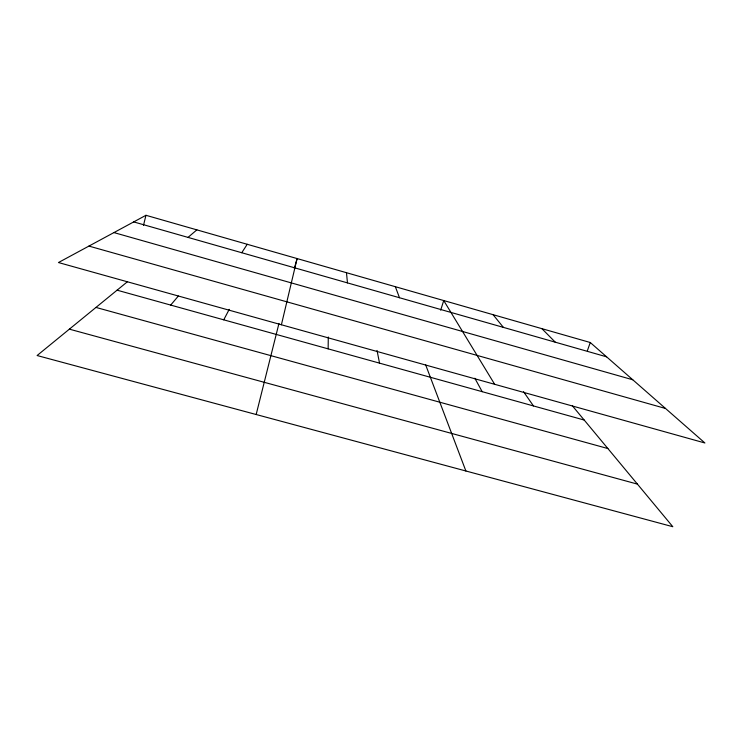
<?xml version="1.0" encoding="UTF-8"?>
<svg xmlns="http://www.w3.org/2000/svg" width="742" height="742" viewBox="0 0 742 742"><rect width="100%" height="100%" fill="white"/><g stroke="black" fill="none" stroke-linecap="round" stroke-linejoin="round"><path stroke-width="1.11" d="M328.14 348.851L328.289 336.998M281.403 324.773L297.106 258.568L294.333 268.446M143.475 225.41L145.961 215.291L590.261 342.507L704.9 442.983L58.451 262.538L145.961 215.291M256.166 414.518L278.973 323.41M440.683 310.193L443.725 300.547L494.664 384.3M587.33 350.873L590.261 342.507M223.741 319.83L229.241 309.349M241.753 252.725L247.234 244.285M170.697 305.083L178.368 296.002M188.023 237.394L196.862 229.862M127.559 281.617L37.1 355.529L672.808 526.709L572.342 405.772M69.377 329.151L637.415 484.109M95.968 307.429L607.884 448.548M117.078 290.178L584.195 420.037M88.919 246.084L665.518 408.471M113.934 232.58L632.778 379.774M133.708 221.904L606.594 356.828M541.91 328.66L555.276 342.183M493.068 314.673L503.391 327.38M523.546 391.693L533.461 405.93M474.834 378.225L482.189 391.683M425.639 364.823L465.883 470.994M395.338 286.69L399.484 297.728M377.038 350.456L379.524 363.135M346.468 272.694L347.469 282.887"/></g></svg>
